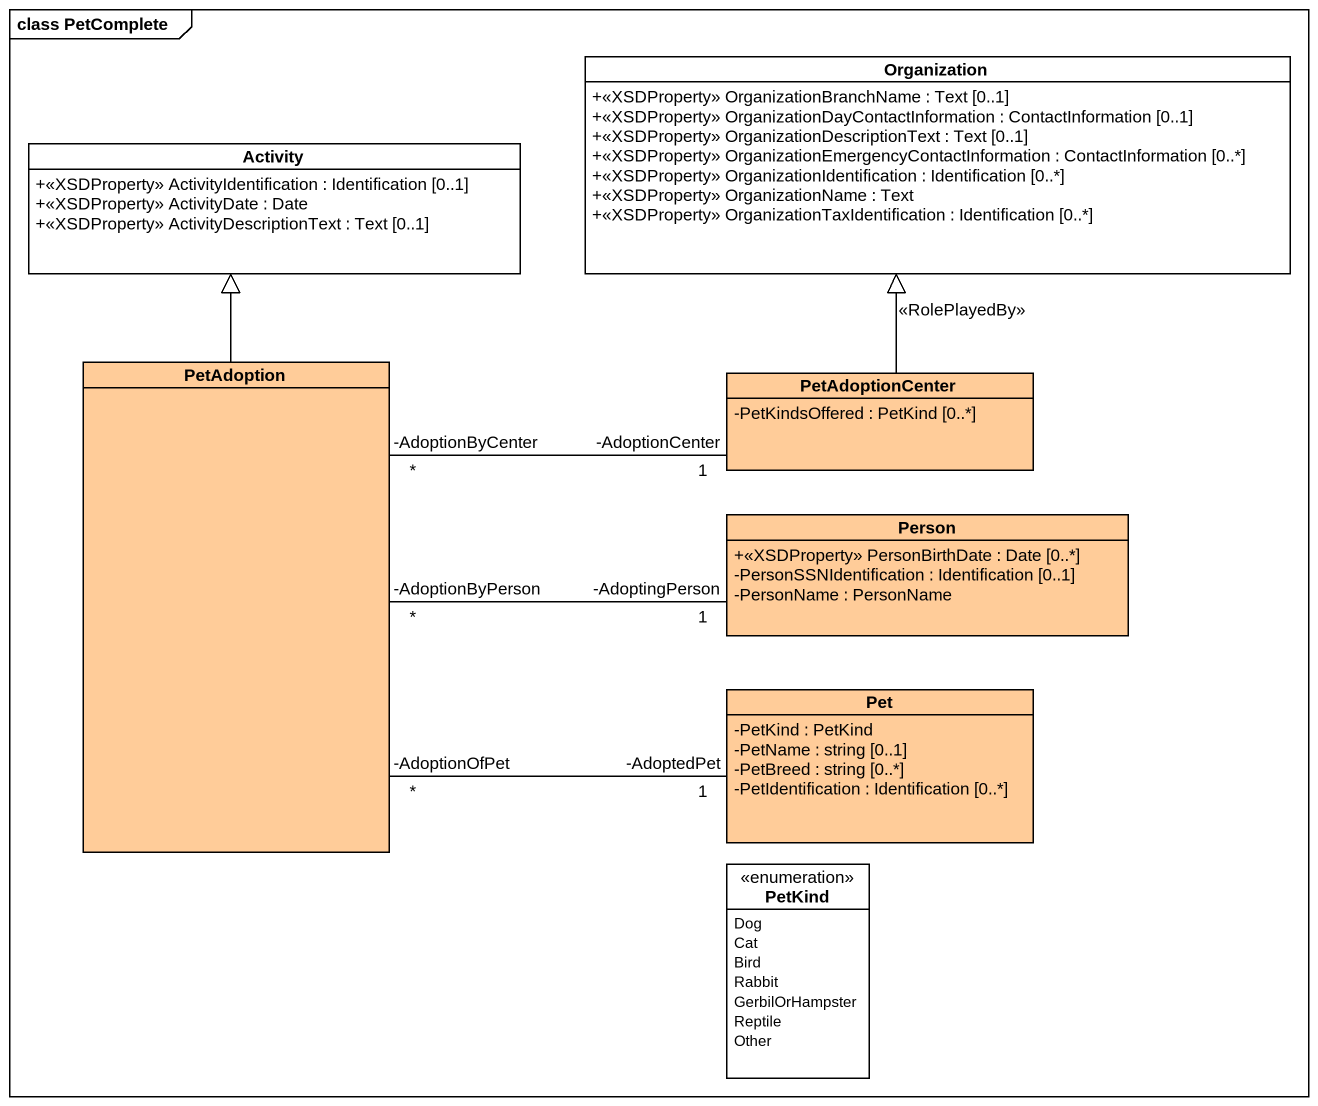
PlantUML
@startuml
mainframe class PetComplete
hide circle
hide empty members
skinparam classAttributeIconSize 0
class Organization {
  +<<XSDProperty>> OrganizationBranchName : Text [0..1]
  +<<XSDProperty>> OrganizationDayContactInformation : ContactInformation [0..1]
  +<<XSDProperty>> OrganizationDescriptionText : Text [0..1]
  +<<XSDProperty>> OrganizationEmergencyContactInformation : ContactInformation [0..*]
  +<<XSDProperty>> OrganizationIdentification : Identification [0..*]
  +<<XSDProperty>> OrganizationName : Text
  +<<XSDProperty>> OrganizationTaxIdentification : Identification [0..*]
}
class Activity {
  +<<XSDProperty>> ActivityIdentification : Identification [0..1]
  +<<XSDProperty>> ActivityDate : Date
  +<<XSDProperty>> ActivityDescriptionText : Text [0..1]
}
class PetAdoption #FFCC99
class PetAdoptionCenter #FFCC99 {
  -PetKindsOffered : PetKind [0..*]
}
class "Person" as Person_ #FFCC99 {
  +<<XSDProperty>> PersonBirthDate : Date [0..*]
  -PersonSSNIdentification : Identification [0..1]
  -PersonName : PersonName
}
class Pet #FFCC99 {
  -PetKind : PetKind
  -PetName : string [0..1]
  -PetBreed : string [0..*]
  -PetIdentification : Identification [0..*]
}
enum PetKind {
  Dog
  Cat
  Bird
  Rabbit
  GerbilOrHampster
  Reptile
  Other
}
PetAdoption -up-|> Activity
PetAdoption "-AdoptionByCenter\n*" -right- "-AdoptionCenter\n1" PetAdoptionCenter
PetAdoption "-AdoptionByPerson\n*" -right- "-AdoptingPerson\n1" Person_
PetAdoptionCenter -up-|> Organization : <<RolePlayedBy>>
Pet "-AdoptedPet\n1" -left- "-AdoptionOfPet\n*" PetAdoption
@enduml
